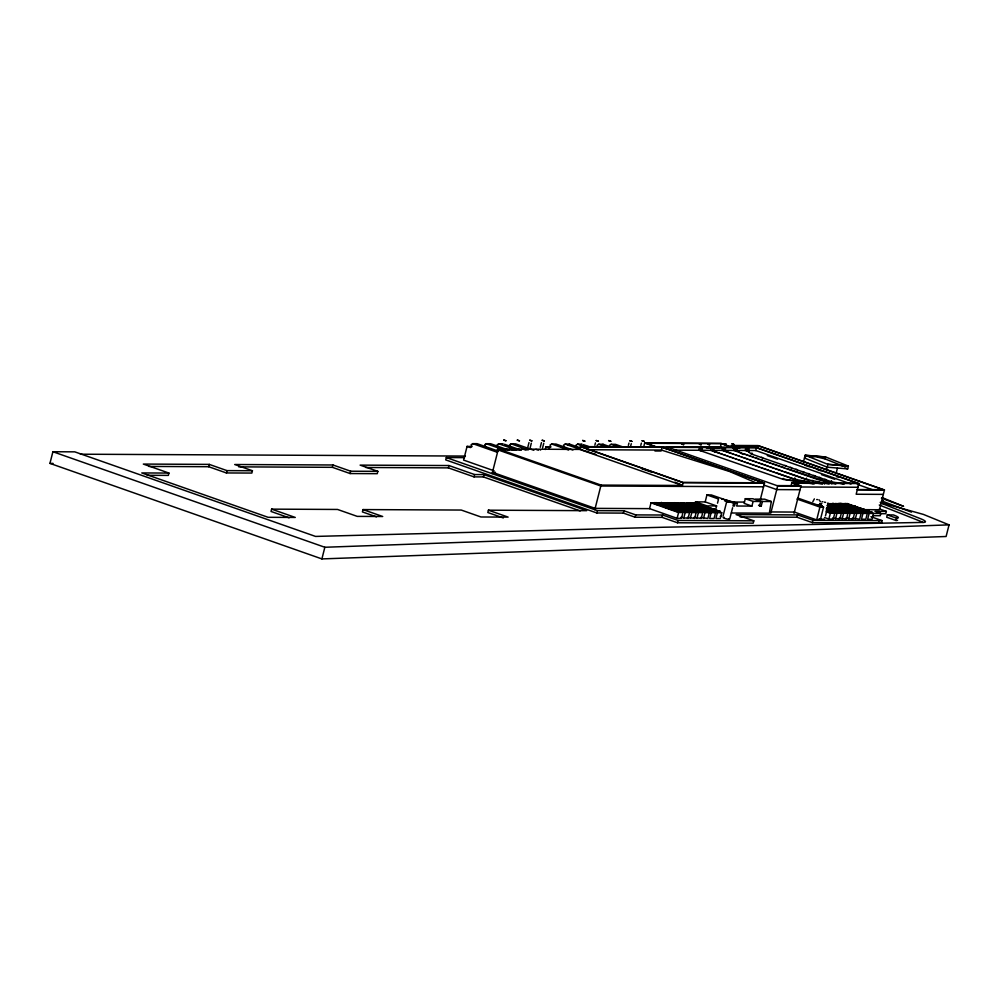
<?xml version="1.0" encoding="UTF-8"?>
<svg xmlns="http://www.w3.org/2000/svg" width="999" height="999" viewBox="0 0 999 999"><rect width="100%" height="100%" fill="white"/><g stroke="black" fill="none" stroke-linecap="round" stroke-linejoin="round"><path stroke-width="1.5" d="M751.26 453.846L751.448 453.159M820.366 501.598L819.018 499.8M724.213 517.27C719.467 517.145 730.956 520.679 729.12 518.631M831.98 483.441L831.855 484.016M701.785 450.412L701.398 449.787L700.986 450.886L782.966 479.295L806.605 482.867M806.418 478.334L806.205 479.17L808.528 479.707M829.108 483.991L806.031 479.383L806.268 478.421M837.412 482.917L831.268 481.693L831.518 480.719M824.737 483.266L824.512 483.978M794.605 479.008L794.829 478.146M784.115 479.27C782.08 480.132 783.753 476.898 782.991 479.195M822.514 484.078L794.505 479.333L794.767 478.309M880.181 502.372L923.438 514.423L949.05 524.862L946.103 536.5L321.903 558.916L49.95 463.386L52.897 451.735L74.763 451.848L315.547 536.426L664.123 527.222L923.625 522.402A15.609 2.335 14.2 0 0 920.903 518.856L881.268 503.234M148.863 466.421L208.666 466.72L226.398 472.952L251.848 473.064L252.435 470.741L226.985 470.616L209.253 464.385L143.319 464.073L168.931 473.064L168.344 475.399L147.228 475.287M208.666 466.72L209.253 464.385M226.398 472.952L226.985 470.616M376.486 516.845L362.412 511.913L362.999 509.577L382.704 516.495L357.267 516.383L337.55 509.453L271.616 509.14L271.029 511.463L289.111 517.819M332.367 467.32L332.954 464.985L350.699 471.216L377.847 471.353L377.26 473.676L350.112 473.551L332.367 467.32L238.786 466.858M321.903 558.916L324.85 547.265L949.05 524.862M350.112 473.551L350.699 471.216M464.585 457.642L446.303 457.554L445.716 459.89L596.853 512.974L623.401 513.111L635.127 517.22L662.075 517.357L677.522 522.777L753.221 523.151L753.82 520.816L736.088 514.597L797.614 514.897L812.961 520.279L882.055 520.616L881.468 522.952L812.374 522.614L797.027 517.22L740.122 516.945M365.759 467.482L448.389 467.882L448.976 465.546L474.6 474.55L483.991 474.6L586.663 510.664L488.411 510.189L487.824 512.512L503.309 517.957M471.441 446.428L467.07 446.403L463.598 460.089L494.105 470.804M448.389 467.882L474.013 476.873L474.6 474.55M474.013 476.873L483.391 476.923L483.991 474.6M497.465 449.163L496.728 452.072L472.752 443.643L471.153 444.667L472.015 446.553L470.417 447.577L467.07 446.403M492.132 473.613L498.351 449.013L579.745 449.413L682.429 485.477L683.129 482.679L764.51 483.079L760.202 500.124M527.822 447.227L528.995 442.569M530.132 447.864L531.306 443.206M540.259 447.29L541.446 442.632M542.582 447.927L543.756 443.269M545.267 449.525L545.953 446.79L550.324 446.803M579.745 449.413L580.444 446.615L661.837 447.015L764.51 483.079M594.855 445.217L595.441 442.894M594.817 509.69L601.036 485.089L682.429 485.477M596.853 512.974L597.439 510.651L623.988 510.776L635.714 514.897L662.662 515.022L678.121 520.454L753.82 520.816M628.371 445.379L628.97 443.057M630.694 446.029L631.281 443.693M623.401 513.111L623.988 510.776M640.784 445.442L641.383 443.119M643.581 447.402L644.705 442.982L720.978 443.356L735.064 448.301M635.127 517.22L635.714 514.897M587.225 449.725L661.4 450.074L662.1 447.29L763.211 482.804L682.854 482.405L581.755 446.89L662.1 447.29M495.467 472.315L492.457 472.302L595.142 508.366L649.55 508.641L651.023 502.809L655.381 502.834M666.508 449.525L667.132 447.04L756.218 447.465L858.89 483.541L856.18 494.243L883.328 494.38M656.755 502.672L654.42 502.759L656.093 503.409L654.258 502.647L658.403 503.171L656.967 502.709C659.265 504.657 655.706 501.698 657.042 503.109M655.294 502.872L654.72 503.084M657.23 503.184L658.179 503.146M658.004 503.996L657.055 503.558L658.016 504.045C660.851 504.095 654.77 503.184 657.854 503.771M657.504 503.558L658.853 504.295L657.28 503.983M657.692 503.908L660.963 504.07L657.817 503.583M659.602 504.008L659.315 503.571M660.064 504.458L661.413 505.194L658.403 504.483M660.714 504.07L659.09 503.996M663.636 503.146L660.888 502.609L664.997 503.209L662.824 502.797M661.538 502.684L664.772 503.171L661.076 502.597L662.961 503.171M662.037 504.732L663.249 505.182L659.39 504.445L662.387 504.945C660.214 504.083 663.186 504.907 663.224 505.207M662.412 505.794L665.871 505.844L662.225 505.444M663.348 502.697L664.697 503.446L663.373 502.959M665.521 504.07L663.648 503.596L667.332 504.07L663.885 503.821M664.447 503.796L663.885 504.02M664.735 505.806L664.435 505.369C665.883 506.118 666.695 505.956 664.435 505.369M662.075 517.357L662.662 515.022M664.972 506.693L666.533 507.005L664.51 506.243L666.845 506.768L664.797 506.343M665.684 504.033L667.332 504.07M665.546 506.468L664.685 506.493M666.395 504.108C662.287 502.035 671.403 505.581 665.908 503.596M667.295 505.107L666.258 504.57L666.957 504.932M666.658 504.495C667.432 504.907 672.165 505.319 668.818 504.707M666.87 504.532L666.146 504.72L668.306 504.994M666.97 506.768L668.406 506.78L666.321 506.256L668.319 506.655M667.906 503.146L668.643 503.209M667.295 506.705L666.995 506.268M669.78 502.934L667.444 502.709L671.59 503.234L669.43 502.959M667.482 506.78L666.783 506.693M670.991 507.642L667.095 507.08L668.044 507.604M667.594 507.355C669.342 507.554 667.707 508.029 669.567 507.167L670.928 507.879M668.955 505.007L669.904 504.982M671.241 505.432L672.377 506.143L668.543 505.382L672.689 505.906L670.354 505.382L672.464 505.993L671.191 505.669M669.218 505.394L670.566 506.131L669.38 505.656M669.942 502.734L671.291 503.471L670.092 502.997M670.179 503.858L672.339 504.133L669.03 503.646M669.63 508.041L671.74 508.541L668.643 508.079L671.678 508.766L670.604 508.503M672.339 503.833L674.15 504.145L670.691 503.621M670.154 508.254L671.965 508.566L670.966 508.528M671.378 505.606L670.816 505.831M674.1 506.78L673.089 506.53L674.999 506.805L672.939 506.218L675.224 506.88L671.103 506.281L673.276 506.693M671.778 506.293L673.126 507.03L670.666 506.268M672.652 503.896C676.273 504.32 670.779 503.996 672.851 503.846M671.902 508.491C674.163 508.366 674.587 508.703 672.09 508.566L673.551 508.541L672.09 508.566M673.051 504.745L676.71 505.044L674.899 504.732M672.414 508.516L672.127 508.066M675.099 504.795L676.435 505.244L672.739 504.757M673.601 504.732L672.889 504.72M673.089 508.991L674.25 509.665L671.678 509.228M673.039 504.957L673.738 505.032L673.251 504.52M672.876 508.953L674.525 509.465L671.203 508.991M673.376 506.73L674.075 506.818M674.725 502.759L675.237 503.234C672.764 502.222 675.911 502.834 678.159 503.334C676.273 502.534 677.609 503.583 676.685 503.034M676.56 503.034L677.934 503.271L674.912 503.109M674.35 507.192L675.686 507.929L673.688 507.105L675.998 507.704L672.839 507.33M674.687 508.966L676.061 509.677L674.899 509.003C677.235 510.014 676.086 509.028 674.662 509.465M674.125 507.617L674.562 507.23M677.622 505.432L679.283 505.944L675.137 505.407L696.141 512.587L694.667 518.406L687.399 517.37M674.974 509.415L674.288 509.053M677.422 505.656L675.299 505.656L679.058 505.906L677.659 505.694M675.174 509.478L674.462 509.39M676.111 505.869C674.475 504.845 678.096 506.58 676.473 505.894M676.735 509.965L674.924 510.089L675.724 510.302M675.411 510.352L676.81 510.564L674.787 509.777L676.872 510.452M675.936 507.629L677.809 507.704L675.499 507.117L677.584 507.679M677.072 504.083L680.744 504.17L676.635 503.571L678.721 504.245L677.26 504.158M676.448 507.642L677.559 507.704M677.572 504.095L676.61 503.708M675.711 508.354L678.284 508.803L676.91 508.091M678.87 508.366L680.369 508.603L677.26 508.304M677.247 509.865L678.895 510.377L677.597 510.077M678.159 506.755L681.618 506.805L676.872 506.456M679.033 503.896L680.519 504.145L679.12 503.933M677.834 510.951L678.296 511.201M678.533 506.593L681.842 506.843L680.219 506.593M677.971 511.251L677.547 510.751L680.157 510.976L677.347 510.676L679.37 511.463L677.996 510.751M678.496 508.528L680.144 508.578L676.248 508.004L678.396 508.491L676.935 508.354M679.657 503.908L680.469 504.37L679.245 503.933M679.819 505.057C684.59 505.344 676.148 504.108 681.281 505.032M680.144 504.994L679.844 504.557M679.62 509.265C682.404 509.777 675.474 508.753 682.704 509.478C679.57 509.765 679.233 508.266 680.531 510.027M678.209 504.507L680.419 504.807L679.632 504.982M677.122 518.319L678.596 512.499L682.954 512.524L681.48 518.344L677.122 518.319L649.55 508.641M679.47 508.991L681.355 509.952M680.032 506.53L680.544 506.543M681.318 502.784L682.667 503.533L680.631 502.772L684.552 503.271M679.782 511.263L681.468 511.276L679.158 510.689L681.243 511.238L679.595 511.201M679.819 507.192L682.342 507.729M683.066 505.069C676.673 503.708 687 505.831 682.005 504.77M682.242 507.467L684.115 507.942L680.906 507.717L684.402 507.742L680.282 507.142L681.443 507.704M681.443 504.994L683.004 505.307L681.655 504.557M681.293 507.43L680.943 507.217M677.522 522.777L678.121 520.454M680.719 507.654L681.156 507.255M681.63 505.057L683.091 505.044M681.056 509.428L681.568 509.44M681.817 504.832L683.029 505.269L681.867 504.595M684.215 505.457L685.876 505.969L680.906 505.594M681.343 503.046L683.129 502.797L711.176 512.662L715.534 512.674L714.06 518.506L709.702 518.481L711.176 512.662M682.404 505.457L685.651 505.944M683.416 503.234L687.961 502.997M681.705 510.402L683.466 510.364L681.38 509.802L683.441 510.402M682.03 509.89C684.652 511.575 680.694 509.428 682.242 509.927M685.364 504.083L682.754 503.658M683.878 503.683C685.739 505.069 685.089 503.546 684.04 503.958M682.517 510.402L683.466 510.364M684.228 503.896L683.666 504.12M682.829 508.179L681.83 508.154L683.791 508.566M683.279 508.553L684.902 508.628L682.841 508.041L686.738 508.603M684.515 505.906L685.539 505.844M684.702 505.981L684.065 505.656M683.628 510.327C687.137 510.014 684.665 511.038 684.003 510.164M684.79 505.706L684.003 505.894M675.524 450.149L698.913 450.262L699.45 448.164L700.611 448.176L702.384 448.788L701.86 450.886M684.939 506.855C687.999 507.242 685.726 506.306 684.939 506.855L688.436 506.868L686.775 506.356M685.976 504.145L685.177 503.933L687.112 504.17L684.19 503.708M684.128 510.339L683.84 509.902M685.264 506.793L684.964 506.356M684.752 511.063L685.963 511.5L683.915 510.776L686.251 511.301L684.59 510.789M686.438 504.582L688.099 505.094L685.789 504.507L687.811 505.294L687.025 504.957M684.889 511.238L686.026 511.263M685.077 511.301L684.377 511.213M685.164 511.038L684.527 511.026M686.788 504.795L687.874 505.182L686.475 504.857M685.714 503.958L687.112 504.17L685.664 504.195M687.524 502.809L688.873 503.558L686.875 502.734L689.173 503.321L687.549 503.084M683.716 518.356L685.189 512.537L689.547 512.549L688.074 518.369L680.806 517.332M685.838 509.453L687.712 509.527L685.414 508.941L689.522 509.54L687.712 509.228M686.563 506.793L688.211 506.843L686.812 506.63M698.913 450.262L700.686 450.886L701.223 448.788L702.384 448.788M688.011 503.334L688.948 503.296M686.4 510.801L688.061 511.301L685.751 510.714L687.836 511.276L686.375 511.301M687.499 507.754L690.996 507.767L687.025 507.492L689.023 507.654M688.249 504.595L689.622 505.307L687.574 504.582L691.495 505.157L689.647 504.87M688.036 505.019L689.435 504.857M689.11 503.259C693.131 504.045 686.675 502.41 689.834 503.309L690.983 503.334L688.686 502.747L690.771 503.421L689.485 503.096M689.672 506.031C690.321 505.357 689.135 506.206 689.298 505.931M687.899 509.29C691.445 509.94 686.038 509.09 688.224 509.24M688.848 505.681L692.444 506.068L688.323 505.469L690.346 506.231L689.16 505.756M691.433 504.033L693.543 504.233L688.96 503.696M688.411 510.352L692.082 510.439L690.272 510.127M689.123 507.692L690.771 507.742L689.372 507.529M690.084 503.721L691.508 504.195L690.109 503.983M688.885 507.267L690.684 508.004L689.497 507.529M690.247 503.983C696.528 504.87 689.16 502.809 692.182 504.17M688.973 510.127L688.623 509.915M690.646 503.971L689.872 504.145M692.195 508.603L693.331 508.641L691.458 508.166L693.556 508.666L689.585 508.391L690.759 508.703M690.184 505.756L691.108 505.944M691.533 508.741C687.1 507.155 691.558 509.453 691.907 508.166M691.345 506.818L692.232 506.93L689.947 506.68M691.408 506.58L693.918 506.68C696.803 506.481 690.321 507.13 694.842 506.381M692.045 503.996L693.269 504.433L692.107 503.758M691.296 506.006L692.22 506.006L690.846 505.756M695.779 505.007L691.97 504.607L695.828 505.332L695.928 504.607M689.735 510.764C692.657 511.625 696.528 511.126 691.483 511.263M692.057 508.429L693.269 508.878L691.932 508.429M692.644 504.62L693.793 505.369L694.455 504.62M692.994 504.832L692.432 505.044M721.74 512.712L717.382 512.687L715.908 518.506L720.267 518.531L721.74 512.712L693.081 502.759L695.379 503.359L693.256 502.747L694.23 503.334M695.691 503.121L697.19 503.359L693.731 502.847M690.309 518.381L691.783 512.562L696.141 512.587M692.145 509.29L695.891 509.54L691.982 509.04L694.08 509.527M691.745 506.743L693.943 506.643L693.343 506.893M693.668 506.843L692.981 506.481M690.971 511.251L696.64 511.388L694.467 510.988M694.767 507.904L693.793 507.804L694.417 507.729M697.364 507.767L693.443 507.267L697.115 507.567M714.26 510.314L715.646 510.526L713.548 510.027L717.657 510.626L715.521 510.152L716.608 505.931L705.182 501.91L695.504 501.86L694.755 505.069L693.943 504.857M692.931 511.063L693.343 511.038M695.316 503.284L696.103 503.109L693.568 503.046M700.611 505.944L694.53 505.506L696.553 506.256L695.204 505.519M694.243 509.49L693.818 508.978L695.953 509.465M695.903 509.652C690.958 507.904 697.065 510.926 695.804 509.04M695.092 504.008L697.664 504.458L695.616 503.733L698.101 503.758C702.247 504.82 696.241 504.245 696.291 503.746M696.44 504.02L697.714 504.22L696.315 504.008M695.217 509.952L698.676 510.477L694.705 510.052M701.573 450.274L710.489 450.312L711.013 448.226L713.948 448.851L711.013 448.226M695.566 510.164L695.853 510.576M696.803 505.956L697.527 506.006M699.887 508.479L701.748 508.753L695.017 508.216L698.338 508.691L696.003 508.166M698.201 505.794L697.015 505.519M696.528 508.379L699.537 508.454M697.364 505.731L695.391 505.869M698.438 506.968C695.129 505.806 702.097 507.33 700.761 506.693M696.815 510.389L697.24 510.002M699.737 506.693L700.948 507.13L697.302 506.318L699.113 507.155L697.926 506.68M698.451 503.971L697.876 504.183M697.027 509.965L698.438 510.477M698.888 504.907L700.262 505.157L698.176 504.707L700.287 505.119L697.739 504.62M710.489 450.312L712.262 450.936L712.786 448.838M698.825 505.144L700.224 505.357L698.85 504.645M697.777 510.851L699.437 511.363L696.116 510.876L699.213 511.326L697.265 511.088M697.564 511.288L697.989 510.889M699.188 509.315L698.601 509.003L700.898 509.59L697.801 509.028M701.011 506.905C698.276 505.944 701.473 508.104 700.711 506.381M696.902 518.419L698.376 512.599L702.734 512.612L701.261 518.444L693.993 517.395M699.225 509.59L700.674 509.565L699.25 509.09M700.449 505.082L702.035 505.369L699.013 504.92L702.309 505.169L700.012 504.57L702.147 505.057L700.699 504.92M698.526 508.466L699.899 508.703L698.476 508.691M702.297 507.592L703.508 508.029L701.46 507.317L703.796 507.829L698.825 507.455M699.375 511.288L698.938 510.776L701.248 511.376L699.587 510.864M700.336 507.317C703.458 509.353 697.152 505.906 701.985 507.829M699.887 511.301L701.023 511.338L699.625 511.126M700.686 507.529L700.112 507.742M701.623 505.581L702.784 506.256L701.41 505.544M702.235 509.365L700.549 509.328L702.971 509.165M701.76 505.756L701.198 505.981M701.548 509.602C698.026 508.154 705.132 510.077 701.036 509.59M701.61 510.214L703.458 510.489L701.298 510.214L702.11 510.427M701.785 510.489C700.199 509.215 705.581 511.875 701.81 509.989M702.434 507.767L702.147 507.317M702.709 507.579L702.085 507.554L703.571 507.804M701.598 505.906L704.882 506.068L700.761 505.469L701.922 505.981M702.672 508.641C706.343 508.466 701.71 508.503 705.881 508.491M701.61 510.164C697.514 509.54 704.545 511.063 701.598 510.414M702.896 508.216L704.045 508.966L704.919 508.266M703.046 508.491L701.773 508.191M703.758 506.88L703.321 506.368L707.217 506.93L703.97 506.443M705.182 501.91L706.942 494.93L711.338 494.942L735.214 503.221L737.399 503.234L736.688 506.018L751.922 506.093L753.109 501.436L760.689 501.473L759.515 506.131L761.226 506.143L762.399 501.486L771.315 501.523L769.355 513.174L731.393 512.999M703.97 510.202L703.621 509.989C702.097 510.064 707.879 510.764 703.596 510.489M704.108 510.514L703.621 509.989M702.871 511.026L704.67 511.326M654.333 446.803L720.366 447.115L721.253 443.631L733.84 448.052M704.17 511.113L706.53 511.101L703.696 510.876M705.943 506.73L707.055 507.067L705.469 506.843L706.006 506.493M706.892 509.702L704.782 509.103L706.942 509.515M705.456 509.115L707.554 509.565M706.131 506.668C702.472 505.519 710.951 507.992 705.781 506.456M703.496 518.444L704.969 512.624L709.327 512.649L707.854 518.469L700.586 517.432M705.806 509.328L703.945 509.253M707.966 507.829L705.881 507.267L708.191 507.854L706.543 507.342M706.156 511.388L707.617 511.376L705.531 510.814L707.367 511.163M705.032 507.48L706.992 507.979L706.38 507.542M708.441 509.39L706.58 509.115L708.915 509.627L706.755 509.353L707.617 509.34M713.136 450.324L722.052 450.374L722.577 448.276L723.738 448.289L725.511 448.901L724.687 450.999L731.056 453.209M707.417 509.39L708.616 509.865L708.728 509.115M709.789 507.942L707.667 507.342L710.002 507.867L707.841 507.592L708.641 507.804M708.016 510.014L709.39 510.726L707.342 510.002L709.427 510.526M708.566 507.392L709.69 508.091L708.129 507.779M708.366 510.227L707.804 510.439M709.765 508.791L708.653 508.241L712.562 508.766L708.441 508.166L710.464 508.953L709.128 508.516M706.817 510.289L708.466 510.651L708.229 510.052M709.103 508.241L710.439 508.991M722.052 450.374L723.825 450.999L724.35 448.901L725.511 448.901M709.452 508.454C706.867 508.541 712.861 509.028 708.94 508.441M710.963 509.977C711.75 511.426 707.429 509.552 711.013 510.289M710.114 510.464C706.206 508.553 715.072 512.075 709.827 510.027M710.364 511.351L711.987 511.426L709.927 510.839L714.048 511.438L711.738 510.839L713.823 511.401L712.424 511.188M710.576 510.914L712.362 511.426M710.913 508.254L712.337 508.728M711.438 509.577L713.036 509.852L711.013 509.065L715.122 509.665L712.786 509.14L714.909 509.752L713.623 509.428M711.063 511.426L710.414 511.113M711.663 509.14L714.897 509.627L713.498 509.415M712.162 509.577L713.011 509.89M713.249 509.59L713.686 509.19M713.823 509.365L713.473 509.153M717.507 503.171L718.468 499.388M715.484 510.664L714.435 510.077L716.32 510.501M718.194 511.451L716.108 510.926L720.029 511.426L715.122 510.976L716.108 511.001M716.783 510.939L718.131 511.688L716.945 511.213M717.132 511.151L716.57 511.376M724.7 450.387L733.616 450.424L734.14 448.339L735.301 448.339L737.075 448.963L736.55 451.061M718.756 511.226L719.967 511.663L718.593 510.951C722.939 512.562 714.735 509.952 720.079 511.351M719.08 511.463L718.281 511.338M733.616 450.424L735.389 451.048L735.913 448.951L737.075 448.963M723.114 515.821L726.648 501.848L731.043 501.873M736.263 450.437L745.179 450.487L745.704 448.389L748.651 449.013C750.162 453.221 740.821 446.066 751.31 453.983L831.268 481.693M732.617 507.754L729.657 519.193M745.179 450.487L746.952 451.111L747.477 449.013L748.651 449.013M735.214 503.221L734.515 506.018L732.979 506.006L733.691 503.209L725.174 500.224M747.689 450.499L755.781 450.537L756.48 447.739L857.592 483.254L791.782 482.942L791.071 485.726M757.804 448.189L758.391 445.854L883.153 489.672L857.03 489.547M760.689 501.473L752.884 498.738L745.304 498.701L744.118 503.359L751.922 506.093M770.766 513.274L777.697 485.876L800.973 485.989L794.043 513.386M803.408 462.225L805.169 455.232L825.611 456.955L848.376 466.108L847.676 468.906L827.234 467.182L804.457 458.029M805.369 457.255L805.831 455.394L825.611 457.055L825.149 458.928L843.094 466.146M797.027 517.22L797.614 514.897M812.811 501.748L814.372 498.876M812.374 522.614L812.961 520.279M826.523 469.98L827.946 464.385L848.376 466.108M821.727 505.631L819.58 505.157L821.64 505.744L819.767 505.969C822.102 504.845 821.74 506.918 820.441 505.269M819.679 503.683L821.24 504.195M820.379 503.971L819.729 503.658L820.878 503.958M816.683 519.905L819.917 507.092L823.576 507.117L820.329 519.917L816.683 519.905L794.367 512.062L771.103 511.95M821.565 503.396L821.802 503.671M827.634 504.245L827.846 503.496L828.808 503.983M826.797 509.915L836.95 513.261L841.308 513.286L839.847 519.105L832.579 518.069M827.622 503.484L829.919 504.07L827.647 503.421M836.038 473.626L837.449 468.044M826.423 510.202L827.871 510.177L826.835 510.327M827.871 506.605L829.232 506.668L827.896 506.181M828.608 511.101L826.747 510.589L830.669 511.113L829.195 510.951M826.498 508.541L829.57 508.441L827.759 508.129M827.522 506.393L838.723 509.378L833.753 508.991M826.735 510.489L828.546 511.338L827.359 510.864M829.707 504.945L829.257 504.433L830.394 505.132L828.396 504.308L832.292 504.882M826.585 508.441L829.32 508.441L826.76 508.404M831.018 504.67L832.229 505.107L828.583 504.295L830.419 505.094M828.92 506.905L828.059 506.668M829.395 504.607L828.833 504.82M828.858 509.178L826.997 508.853L832.13 509.34L830.082 508.916L830.968 509.353M829.682 506.605C826.485 505.681 834.277 507.255 829.182 506.393M829.607 506.206L830.731 506.905L829.382 506.168M829.357 506.668L830.818 506.643M828.795 511.026L829.582 510.851L826.523 510.651M832.105 507.342L833.316 507.779L831.268 507.055L833.603 507.579L829.457 507.042L830.806 507.604M830.644 504.832L831.343 504.907M831.98 507.33L833.353 507.579L830.144 507.055M831.355 511.938L829.257 511.725L832.142 511.75L829.557 511.725M829.158 509.34L831.83 509.577L830.481 508.828M829.47 507.117C826.623 506.568 831.73 508.566 830.356 507.092M829.757 511.488L830.918 512.25L831.568 511.5M833.578 505.569L835.077 505.806L829.944 505.319L831.405 505.519M831.605 505.294L832.954 506.031M829.794 511.763L831.168 512L829.982 511.525M831.955 505.506L833.016 505.794L831.455 505.482M828.883 519.055L830.356 513.236L834.714 513.261L833.241 519.08L828.883 519.055L824.525 517.532M832.979 509.965L830.556 509.715L834.689 510.239L832.367 509.715L834.477 510.327L832.592 509.74L833.391 509.94M834.914 503.796L836.313 504.008L832.404 503.508L836.538 504.033L835.077 503.883M828.958 509.265L828.021 508.741L832.604 510.227L831.205 510.227L834.465 510.214L833.079 510.002M832.854 508.229C836.175 508.766 828.046 507.817 832.704 507.954L836.163 508.479L832.055 507.879L834.19 508.354L832.729 508.229M833.203 505.731L834.852 505.781L831.792 505.644M834.427 504.258L833.291 503.558M832.991 508.404L832.704 507.954M832.679 508.454L833.366 508.503L832.367 508.479M833.953 506.618L835.539 506.905L832.504 506.218L837.412 506.68L833.491 506.181M834.677 503.958L862.936 513.399L867.294 513.411L865.833 519.23L861.463 519.218L862.936 513.399M831.056 511.6L833.228 512.012L831.792 511.538C835.239 512.924 828.134 510.714 832.979 512.012M835.439 510.826L837.262 511.138L833.591 510.851M835.426 504.857L837.075 504.895L834.989 504.345L837.299 504.932L835.189 504.42M833.828 510.889L835.201 511.138L834.14 510.839M833.578 511.051L834.365 510.876M837.224 509.14L838.448 509.577L834.59 508.916L836.3 509.115M835.976 506.193L837.349 506.905L835.301 506.181L837.637 506.705L836.163 506.555M836.987 505.157L835.639 504.42M835.551 509.303C833.203 508.379 838.461 510.164 835.414 509.128M835.289 509.128L836.663 509.365L835.239 509.353M838.161 507.567L836.051 507.08L838.136 507.592M836.925 511.013L835.152 510.951L836.975 511.338M836.737 507.092L838.074 507.829M837.449 504.433L838.885 504.907L836.775 504.42L839.098 504.945L836.937 504.657L838.823 505.144L837.612 504.695M835.539 507.355L837.087 507.305M835.676 511.513C840.459 512.674 833.978 511.251 836.862 512.012L839.822 512.037L835.701 511.438L838.011 511.725M836.85 509.29L838.498 509.34L837.1 509.128M836.575 511.563L837.699 512.262L836.35 511.525M836.7 505.457L839.859 505.831L837.686 505.419M837.986 505.756L839.547 506.068M836.138 511.95L836.925 511.775M837.637 509.115L838.448 509.577M838.548 505.531L837.699 505.556M839.285 503.546L840.434 504.308L838.636 503.471L845.928 503.758M835.476 519.093L836.95 513.261M839.797 510.039L841.283 510.277L836.712 509.727M838.323 507.529C841.433 507.08 839.647 508.216 838.486 507.33L839.947 507.604M837.612 510.189L841.071 510.364L839.422 510.202M839.447 503.821L840.908 504.133L839.31 503.821M838.835 507.542L838.548 507.092M839.073 508.416L838.648 507.904L840.946 508.503L839.297 507.992M841.483 505.319C841.882 506.418 837.786 505.094 841.195 505.594M839.535 512.25L837.661 511.763L839.51 512.275L838.511 511.75M840.196 505.681C844.205 506.431 837.187 504.77 840.359 505.544M838.498 508.379L839.747 508.628L839.51 508.029M839.797 505.756L840.496 505.844L840.009 505.332M840.871 503.996L842.744 504.07L840.446 503.484L842.519 504.033L841.071 504.058M840.559 506.443C841.47 505.881 841.558 506.805 841.058 506.668M840.758 506.218L842.107 506.968L840.546 506.655M839.672 510.027L841.033 510.277L839.61 510.264M842.756 506.58L844.23 506.743L840.921 506.493L843.918 506.968L843.705 506.181M841.583 504.07L842.519 504.033M841.633 504.882L843.506 504.957L841.682 504.645M840.683 511.101L839.872 510.889L842.132 510.901M840.883 508.429L842.756 508.503L840.446 507.917L842.532 508.479M840.171 511.088L841.82 511.138L839.709 510.639L843.855 511.176L842.494 511.113M841.395 508.441L841.108 507.992M841.533 509.403L842.494 509.502L841.645 509.115M841.857 508.891L843.206 509.627L841.633 509.315M842.357 506.655L842.607 506.493M841.982 511.101L843.631 511.138M842.394 509.165L841.695 509.09L843.281 509.365M843.443 504.895L845.092 504.932L843.693 504.732M839.172 518.106L846.44 519.143L847.901 513.324L842.194 510.664M846.315 507.392C842.07 506.293 847.701 508.229 845.641 507.617L843.331 507.117M843.606 511.176L842.032 510.864M843.518 507.48L841.658 507.142L846.478 507.867M844.255 505.544L846.066 505.856L842.906 505.494M843.243 512L842.269 511.538L844.605 512.062L842.744 511.738M843.443 509.328C847.577 509.065 840.034 509.765 843.668 508.891L844.18 509.378C845.778 508.928 841.707 509.053 843.668 508.891M843.893 507.367L843.106 507.554M844.567 505.619L845.778 506.056L844.405 505.357M845.017 509.64L843.693 509.165M845.641 503.846L846.865 504.295L844.842 503.496L847.14 504.095L845.491 503.583M841.757 511.825L844.38 512.037M844.53 510.389C843.131 508.703 847.289 511.825 844.417 509.79M845.778 504.02L846.915 504.058L845.516 503.846M842.07 519.118L843.543 513.299L847.901 513.324M845.329 503.783L846.84 504.32M846.053 503.833L845.266 504.008M845.491 507.342L843.356 507.392M846.103 512.312L844.08 511.55L845.741 512.062M844.355 510.027L845.791 510.501L842.756 509.815L845.853 510.264L844.205 510.214M846.215 505.357C848.188 506.206 845.042 505.307 846.727 505.844C844.592 504.932 847.527 505.844 847.564 506.106M845.666 508.454L847.289 508.528L845.241 507.942L847.539 508.528L844.217 508.054L847.264 508.728L846.041 508.291M845.054 512.012L846.19 512.037L844.542 512M845.891 508.016L846.553 508.566M847.302 503.583L848.651 504.333L846.653 503.508L848.95 504.095L847.077 504.02M848.376 506.755L846.29 506.243L850.211 506.743L846.965 506.256M844.455 510.052L847.602 510.514L845.554 509.79L847.602 510.514L846.228 509.802M846.203 510.302L847.714 510.189M846.752 506.68L848.288 506.643M846.515 510.239L844.217 509.965M845.778 506.518L847.427 506.88L846.815 506.443M847.839 504.907L851.51 504.994L847.402 504.395L849.487 504.957L848.089 504.745M846.715 510.314L845.903 510.189M847.539 506.505L848.338 506.968L846.94 506.755M848.051 504.483L850.149 504.932M845.529 510.626L848.351 511.401L847.14 510.964M847.477 508.466L849.35 508.541L847.04 507.954L849.138 508.628L847.726 508.291M847.327 510.901L846.765 511.113M848.938 506.53L850.149 506.968L848.775 506.256C853.121 507.867 844.917 505.257 850.274 506.655M848.451 508.916C848.501 509.89 851.136 509.478 849.038 509.29M850.186 506.768L849.138 506.468M849.262 506.78L848.463 506.643M848.8 509.128L848.226 509.353M848.026 507.292L852.522 507.43M846.777 510.914L850.224 511.176L848.763 511.201M850.936 507.654L848.875 507.067L850.961 507.629L849.312 507.579M849.088 511.138L846.303 510.676M852.721 505.831L850.399 505.806L852.11 505.781M850.037 507.629L850.961 507.629M850.461 505.581L852.06 505.969L850.911 505.831M848.875 511.65L851.198 512.1L848.888 511.513L849.724 511.938M851.697 509.527L849.587 508.916L851.585 509.315M848.825 510.964L850.224 511.176L848.788 510.701M850.037 509.365L850.748 509.44L850.261 508.928M851.123 507.592L852.771 507.642L849.724 507.504M854.008 510.102L850.336 509.802L855.206 510.027M848.663 519.155L850.137 513.336L854.507 513.349L853.034 519.168L845.766 518.131M851.011 509.815L852.359 510.564L850.798 510.252M852.397 505.894C853.683 504.982 855.082 506.83 851.91 505.619M849.562 509.765L852.447 510.302L851.36 510.027M855.818 508.129L851.41 508.041L855.082 508.329M851.136 512.025L852.759 512.1L850.673 511.588L853.009 512.1L850.848 511.825L852.721 512.312L851.573 511.638M852.072 508.553L851.648 508.054L853.521 508.528L852.097 508.054M852.572 508.566L853.521 508.528L852.122 508.316M853.333 506.555L854.545 506.993L853.533 506.493M853.171 506.281L856.643 506.793L852.497 506.268L854.62 506.88L852.721 506.281L854.582 506.793L853.72 506.568M853.471 506.73L856.418 506.768L854.832 506.493M852.821 509.827L854.195 510.539L852.984 510.102M853.171 510.039L852.309 510.064M853.034 509.865L852.609 510.264M853.908 508.054L855.244 508.803L854.12 508.091M853.695 511.326L851.91 510.751L858.166 511.051M853.571 510.714L856.705 511.113M854.257 508.266L853.396 508.291M853.983 509.015L852.984 508.978L856.305 509.465L854.657 508.953M856.393 506.793L855.019 506.555L856.418 506.768M854.632 509.453L854.495 509.153M857.841 507.629L856.093 507.392M855.219 509.203L856.031 509.665L855.144 509.465M854.545 507.455L857.392 507.692L855.531 507.405M855.956 510.976L856.817 511.213L855.419 511.001M856.468 508.953C856.355 509.94 860.289 509.752 855.943 509.053M856.355 511.663L860.726 511.95M856.131 511.625L859.377 512.112M857.517 507.692L856.892 507.105L858.89 507.929M857.517 510.302C855.893 509.265 861.363 511.238 857.567 510.064M857.217 509.852L858.566 510.589L857.379 510.127M855.256 519.18L856.73 513.361L861.101 513.386L859.627 519.205L852.359 518.169M860.464 508.304L857.966 508.591L858.653 508.291M858.653 510.327L857.005 510.277M858.241 508.316L857.641 508.004L861.762 508.603L859.902 508.316M860.451 510.339L858.378 509.777L860.426 510.364M859.777 510.751L861.213 511.226L860.077 511.201M859.714 510.988L861.213 511.226L859.565 511.176M861.15 509.428C864.098 509.153 858.94 509.502 861.213 509.19M860.289 511.238L858.665 510.726M862.961 509.44L860.176 508.966L863.024 509.203M862.774 511.026C860.601 510.302 859.827 511.451 863.973 510.951M861.625 511.026L862.961 511.476L859.128 510.664L861.937 510.976M862.612 509.228L864.098 509.465L860.838 509.478M862.125 512.075L863.71 512.362L861.687 511.563L867.407 512.225L863.835 512.05M862.699 509.253L864.322 509.502L862.025 508.903L864.048 509.702L862.649 509.49M862.337 511.65L863.773 512.125L862.636 512.1M862.824 512.162L863.773 512.125L862.524 512M865.584 510.102L862.749 509.865L865.072 510.389L862.911 510.114L863.773 510.089M865.072 510.089L866.882 510.402L863.261 510.077M865.771 511.213C867.781 510.526 868.056 512.325 866.333 510.988M867.631 510.988L869.417 511.363L865.821 510.976M867.769 511.288L869.23 511.263M868.143 511.001L867.282 511.026M870.154 511.913L872.015 512.2L868.044 511.913L868.893 511.888M868.705 511.95C871.777 513.274 865.434 510.664 869.917 512.387L871.79 512.162L870.204 511.888M868.843 512.125L867.432 511.663M872.689 515.684L880.231 515.721L880.831 513.386L869.142 513.424L867.669 519.243L872.027 519.268L873.501 513.449L870.604 512.425M870.391 511.95L871.727 512.4L868.993 512.062M738.323 448.027L730.968 445.454L758.129 445.579L884.452 489.96L879.445 509.752L862.711 509.665M882.666 503.571L883.378 500.774M879.37 508.928L886.35 511.376L885.751 513.711L880.057 513.686M895.991 520.491L896.578 518.169A11.426 1.711 14.2 0 0 893.381 514.935L887.299 514.91L886.712 517.245L895.991 520.491A11.426 1.711 14.2 0 0 897.601 520.267M825.461 515.871L826.485 511.988M724.824 450.774L724.687 449.837L724.113 450.999L806.031 479.383M661.688 505.032L660.002 504.695M664.997 504.52L666.333 505.007M665.834 506.88L663.686 506.393M674.263 510.464L671.965 509.877L673.426 510.027M675.761 508.628L673.975 508.054M676.822 511.363L674.525 510.776L675.986 510.926M678.895 511.688L681.206 512.275L679.894 511.713M680.856 510.501L678.558 509.902L679.545 509.94M687.562 507.517C690.222 508.603 682.742 506.406 689.135 507.492M685.489 511.713L687.824 512.237M686.7 509.64L684.939 509.003M686.962 509.952L691.857 510.402L690.471 510.202M687.949 509.902L690.946 510.414L690.434 509.927M693.556 509.977L694.542 510.014M697.215 504.607L699.487 505.269M703.034 506.118L704.632 506.068L703.221 505.556M703.234 511.426L700.898 510.901L701.897 510.939M705.794 512.325L703.458 511.8L704.919 511.963M708.915 510.939L709.902 510.976M711.475 511.838L713.81 512.362M714.884 510.589L713.898 510.564M821.303 504.895L819.842 504.745M830.681 512.35L832.517 512.699M832.617 511.238L830.319 510.639L832.179 510.926M834.115 509.403L831.792 508.878L833.253 509.028M835.589 507.629L833.803 507.055M836.675 510.302L834.352 509.777L835.813 509.927M838.748 510.614L839.585 511.051M840.683 509.502L838.386 508.903L839.372 508.941M842.644 507.105L844.979 507.629M843.843 512.487L845.703 512.762M845.341 510.651L847.102 511.288M846.777 508.953L847.776 508.978M848.638 508.004L850.923 508.666M847.901 511.55L849.662 512.187M854.57 507.792L852.734 507.442M855.456 511.613L857.791 512.125L855.931 511.8M856.043 510.464L854.207 510.114M857.055 512.475L859.34 513.136L858.503 512.699M858.603 511.363L856.88 511.126M860.676 511.675L861.538 512.05M861.013 509.253L862.237 509.69L860.526 509.502M864.847 511.326L862.986 511.038M866.882 511.713L868.668 512.275M715.671 451.823C713.186 453.071 713.361 447.902 712.549 450.936L794.505 479.333M752.21 454.058L752.459 453.309M508.991 450.174L490.646 443.731L486.288 443.718L484.69 444.73L485.551 446.628M503.096 443.793L498.738 443.768L497.127 444.792L498.002 446.678M533.878 450.299L515.546 443.856L511.176 443.831L509.577 444.855L510.439 446.74M572.939 450L556.006 444.056L551.648 444.031L550.049 445.054L550.911 446.94L549.313 447.964L545.953 446.79M580.831 448.076L569.542 444.118L565.184 444.093L563.586 445.117L564.447 447.003M567.944 445.142L569.542 444.118M580.394 445.204L581.992 444.18L577.622 444.155L576.023 445.179L576.885 447.065M611.525 447.252L603.071 444.28L598.701 444.255L597.102 445.279L597.964 447.165M601.473 445.304L603.071 444.28M622.527 446.815L615.484 444.343L611.113 444.318L609.515 445.342L610.377 447.227M821.952 501.848L822.789 501.648M729.557 501.71L731.106 502.147L730.169 501.76M824.387 502.172L825.586 502.385M662.112 505.594L664.035 505.869L662.474 505.556M687.737 504.832L689.66 505.107M691.383 503.958L692.407 504.208M674.175 509.203L675.199 509.453M684.802 508.366L685.814 508.616M827.784 503.733L828.583 503.946M835.127 504.657L836.151 504.907M838.773 503.783L839.572 503.996M829.632 507.292L831.568 507.529M849.35 504.72L851.298 504.97L849.899 504.757M855.956 509.19L857.891 509.44L856.493 509.228M857.442 511.863L858.241 512.075L857.554 511.713M865.334 511.925L863.498 511.575L864.098 511.888M514.96 449.475L516.196 450.062M539.847 449.587L540.609 450.062M660.839 503.521L662.924 504.195L661.613 503.646M656.331 504.17L654.033 503.571L655.019 503.608M667.769 505.332L669.854 506.006L669.018 505.619M672.077 505.132L669.78 504.545L671.94 504.957M661.925 506.193L663.885 506.693M687.125 504.283L685.876 504.045L688.473 504.02M685.264 505.194L682.966 504.607L685.139 505.019M695.117 504.358L692.819 503.758L694.667 504.045M685.739 505.419L687.836 506.093L686.987 505.656M693.281 505.232L690.983 504.645M694.268 505.194L692.831 504.97M693.756 505.457L694.879 506.031M694.043 506.118L691.733 505.531L693.905 505.944M700.237 506.156L698.413 505.806M692.669 507.23L694.605 507.804L694.13 507.28M686.825 508.091L688.786 508.578M678.296 509.602L675.986 509.003L676.985 509.04M680.107 509.602L678.671 509.39M705.831 508.179L706.33 508.803L704.894 508.578M694.043 510.564L691.745 509.977L692.732 510.002M690.009 511.426L687.712 510.839L689.173 510.988M713.049 510.651L711.213 510.302M818.543 505.831L820.179 505.469M838.586 504.383L840.234 504.745M844.842 504.732C841.208 504.058 845.766 505.444 845.566 504.532M846.877 505.094L845.042 504.745M838.124 508.603L835.813 508.004L836.812 508.041M839.21 511.263L836.912 510.676L838.773 510.951M849.837 510.427L847.701 509.952M859.689 509.59L857.854 509.24M839.684 511.488L841.782 512.162L840.471 511.613M835.189 512.137L832.879 511.538L836.026 512.037M835.651 512.362L837.299 512.724M842.919 512.05L843.144 511.863M844.555 511.788L848.401 512.125L846.228 511.713M854.969 512.225L852.659 511.638L854.832 512.05M861.175 512.262L859.34 511.913M861.638 512.487L863.735 513.161L862.424 512.599M658.116 503.371L657.292 502.947M662.936 503.196L661.313 503.121M669.455 503.109L668.618 503.234M665.496 504.095L664.61 504.07M672.09 504.133L670.716 503.883M663.286 504.97L661.912 504.732M669.879 505.007L668.468 504.495M695.129 503.359L693.756 503.109M673.089 504.72L674.687 504.994L673.289 504.782M687.087 504.208L685.476 504.12M665.846 505.881L664.472 505.631M681.256 505.057L679.645 504.732M693.294 504.233L691.92 503.996M699.5 504.258L698.688 504.133M677.222 505.931L675.848 505.694M694.055 505.119L692.682 504.882M690.409 505.993L688.786 505.919M675.749 507.704L674.787 507.579M692.969 506.893L691.595 506.655L692.994 506.868M693.531 506.668L694.78 506.905M673.526 508.578L672.152 508.329M699.175 506.93L697.552 506.843M676.086 509.478L674.712 509.228L676.061 509.677M686.713 508.641L685.339 508.391M707.941 507.854L706.568 507.617M687.462 509.527L686.088 509.29M694.055 509.565L692.632 509.552M700.649 509.59L699.275 509.353M712.312 508.766L711.35 508.641M690.034 510.427L688.661 510.189M686.001 511.301L684.627 511.051M706.855 509.627L705.481 509.378M687.811 511.301L686.987 511.176M705.032 510.501L703.658 510.264M711.251 510.501L709.615 510.452M705.781 511.388L704.407 511.151M707.592 511.401L706.218 511.163M821.29 503.971L819.929 503.721M720.004 511.463L718.631 511.226M829.694 504.008L828.508 503.533M830.456 504.895L829.083 504.657M842.494 504.07L841.096 503.558M819.829 505.731L818.93 505.669M832.267 504.907L830.893 504.67M839.61 505.831L838.361 505.594M841.42 505.844L840.596 505.706M830.793 506.68L829.869 506.68M831.543 507.567L830.294 507.33M843.918 506.968L842.544 506.73L843.618 506.493M827.509 508.429L826.548 508.316M830.069 509.328L828.695 509.09M831.88 509.34L830.506 509.103M858.953 507.704L857.579 507.455M827.846 510.214L826.473 509.965L827.871 510.177M855.306 508.566L853.933 508.329M845.067 509.403L843.818 509.165M831.73 510.164L832.604 510.439L831.018 510.152M859.702 508.591L858.328 508.354L861.475 508.803L860.052 508.316M837.012 511.138L835.601 510.639M847.639 510.302L846.265 510.064M841.795 511.163L839.709 510.714M852.422 509.915L854.257 510.302L852.859 510.102M843.543 511.413L842.169 511.163M858.628 510.364L857.254 510.114M850.199 511.201C844.979 510.002 852.959 511.588 848.95 510.964M864.834 510.389L863.586 510.152M865.171 510.127L866.657 510.364L863.423 509.877M846.165 512.075L845.204 511.95M867.394 511.288L866.145 511.051M809.752 457.018L815.609 456.693L825.149 458.928M721.253 443.631L646.003 443.256L657.205 447.19M472.752 443.643L477.11 443.668L498.276 451.098M758.391 445.854L732.279 445.729L739.622 448.301M668.443 447.315L756.48 447.739M560.951 446.865L563.861 446.878M706.318 447.989L720.129 448.052M504.32 449.975L519.817 450.049M735.389 451.048L817.507 479.408L835.776 484.04M654.944 450.986L661.163 451.011M80.407 454.208L465.409 456.068M49.95 463.386L53.072 463.399M332.954 464.985L234.703 464.51L252.435 470.741M448.976 465.546L360.115 465.122L377.847 471.353M168.931 473.064L141.783 472.939L268.119 517.307L295.267 517.445L271.616 509.14M836.887 476.91L839.734 476.923M858.89 483.541L793.094 483.216L800.973 485.989M777.434 485.601L799.662 485.701L791.782 482.942M763.573 486.8L600.799 486.014L498.114 449.95M801.323 486.988L857.954 487.262M857.304 489.822L884.452 489.96M800.024 489.71L776.76 489.597L763.661 485.002M817.557 499.562L816.695 499.562M722.289 499.1C724.575 499.762 719.542 498.426 722.727 499.1M726.71 500.237L737.399 503.234M733.865 502.047L744.492 502.097M661.975 502.872L657.617 502.847L685.189 512.537M668.568 502.897L664.21 502.872L691.783 512.562M675.162 502.934L670.804 502.909L698.376 512.599M681.755 502.959L677.397 502.947L704.969 512.624M694.168 503.021L689.809 502.997L717.382 512.687M716.608 505.931L706.93 505.881L695.504 501.86M886.35 511.376L874.949 511.326L880.831 513.386M362.999 509.577L461.263 510.052L480.969 516.982L508.116 517.107L488.411 510.189M832.916 503.721L834.502 503.996L832.866 503.946M839.073 503.983L841.608 504.045M847.889 504.682L849.462 504.994L848.626 504.732M835.476 504.62L837.075 504.895M828.883 504.582L830.481 504.87M837.237 504.857L837.661 504.47M838.049 505.519L839.635 505.794M844.192 505.781L845.841 505.831L844.442 505.619M846.003 505.794L846.428 505.394M834.015 506.381L835.601 506.668L834.202 506.456M827.609 506.418L829.008 506.63L827.696 506.755M829.17 506.593L829.932 506.443M835.763 506.63L836.2 506.231M849.375 507.342L850.074 507.43M856.28 507.467L857.142 507.692L855.519 507.617M843.168 507.317L844.729 507.629M683.478 503.009L683.129 502.797M687.3 503.246L688.061 503.096M836.575 507.292L837.274 507.367M681.156 502.984L681.855 503.071L681.093 503.221M674.5 503.184L676.148 503.234L674.75 503.021M829.919 507.492L831.505 507.767L829.744 507.142M851.935 508.254L852.634 508.329M661.375 502.884L661.688 502.959M696.128 503.946L696.266 504.245M858.079 508.516L858.965 508.628L856.68 508.379M654.782 502.859L656.368 503.134L654.969 502.922M689.922 503.908L691.483 504.22M683.716 503.883L685.302 504.158L683.915 503.958M860.639 509.415L862.287 509.453M848.288 509.115L849.874 509.403M681.493 504.757L682.205 504.845M686.276 504.782L686.987 504.87L686.226 505.019M835.039 509.29L835.801 509.14M857.055 510.052L857.754 510.127M863.211 510.314L863.398 510.377M666.495 504.682L668.094 504.97L666.695 504.757M701.248 505.744L702.846 506.018L701.448 505.806M691.158 505.706L690.809 505.494M695.054 505.719L695.754 505.794L694.992 505.944M839.472 509.965L840.171 510.052M690.596 505.919L692.245 505.969M831.68 510.364L829.57 509.752L831.767 510.002M682.192 505.881L683.84 505.931L682.442 505.719M675.599 505.856L676.036 505.457M853.358 511.151C856.568 511.688 851.86 510.127 853.87 511.163M664.223 505.794L664.41 505.869M697.614 506.618L699.2 506.893M848.576 511.126L850.161 511.413L849.3 511.176M684.752 506.78L685.614 506.968L683.853 506.331M827.035 510.789L828.633 511.076M862.886 511.938L861.675 511.713M868.331 512.112L869.979 512.162M671.565 506.718L673.214 506.768L671.815 506.555M855.918 512.05L857.567 512.1L856.168 511.888M857.979 511.9L859.128 511.9M665.034 506.456L666.62 506.73M700.174 507.517L701.76 507.792L700.361 507.579M842.731 511.988L843.493 511.838M674.188 507.392L675.774 507.667M702.734 508.416L704.32 508.691L702.921 508.479M666.633 507.13L669.118 507.867L667.906 507.43M676.748 508.291L677.06 508.354M690.072 508.653L691.47 508.866L690.247 508.429M711.5 509.34L713.086 509.627L711.688 509.415M705.294 509.315L705.993 509.39L705.232 509.54M694.305 509.265L695.891 509.54M699.025 509.515L700.674 509.565M707.042 509.552L707.479 509.165M679.308 509.19L680.893 509.465L679.245 509.415M707.854 510.214L709.452 510.489M715.808 510.489L717.407 510.764L716.183 510.327M696.865 510.164L698.463 510.439M681.867 510.089L682.567 510.164M716.62 511.138L718.156 511.65M675.224 510.289L676.872 510.339M704.158 511.313L705.806 511.363M686.188 511.226L687.836 511.276M692.782 511.263L693.481 511.338L692.994 510.826M677.784 511.188L679.432 511.238L678.034 511.026M827.934 464.285L847.714 465.946M720.167 516.358L721.628 516.371L721.091 515.809M834.889 503.533L839.722 503.733L851.335 507.804M843.656 504.458L845.004 505.207M830.856 504.395L831.368 504.882M848.775 506.256L849.287 506.743M857.492 507.417L858.978 507.667M842.569 506.231L844.005 506.705L843.019 506.618M851.348 507.155L851.285 507.392M845.142 507.13L846.565 507.604L845.166 507.392M847.701 508.029L849.075 508.741L848.201 508.516M851.348 511.6L851.298 511.825M833.79 510.626L835.164 511.338L834.277 511.138M829.008 510.601L830.444 511.076L829.045 510.864M695.541 502.859L696.965 503.334L695.566 503.121M689.335 502.822L690.759 503.296M698.101 503.758L699.525 504.233M682.754 502.997L683.628 503.284M700.661 504.657L700.823 504.92M668.131 502.722L669.555 503.196M699.575 506.418L700.986 506.93L700.124 506.705M708.341 507.355L709.777 507.829M693.368 506.393L696.603 507.03L695.754 506.593M686.725 506.593L685.002 506.618M697.302 508.004L695.541 507.38L697.851 507.367M661.875 504.47L660.102 504.72M671.028 505.394L672.464 505.881L671.066 505.669M678.371 506.318L679.807 506.805M687.537 507.255L688.898 507.967L687.687 507.529M690.097 508.154L691.52 508.628M701.061 509.09L702.497 509.69M718.593 510.951L719.105 511.438M676.161 507.192L677.522 507.904L676.635 507.717M683.503 508.116L684.927 508.603M692.657 509.053L693.318 509.602L691.146 509.19M669.567 507.167L669.342 507.592M678.721 508.091L678.933 508.141M686.063 509.015L686.213 509.29M706.181 510.889L708.104 510.964M681.281 509.003L682.654 509.715L680.594 508.991L682.929 509.502L681.468 509.353M676.885 510.064L678.671 510.339M679.807 510.764L681.243 511.238M845.092 505.057L843.843 504.82M847.689 505.344L849.437 505.993L848.601 505.556M832.716 504.383L834.465 505.032L833.628 504.595M852.809 507.142L851.523 507.517M839.647 506.193L840.958 506.53M846.603 507.117L845.329 507.48M818.78 504.895L821.777 505.656M821.665 505.831L820.266 505.506M842.956 507.992L844.717 508.628L843.88 508.191M864.535 510.726L865.783 510.964M828.208 508.728L830.269 509.065M855.768 512.487L857.529 513.124L856.692 512.687M703.608 507.317L704.919 507.642M688.636 506.356L690.259 506.818M695.804 507.23L695.779 507.792M672.889 505.394L674.65 506.031L673.801 505.594M699.937 508.791L697.976 508.291L698.713 508.229M659.702 505.319L661.013 505.656M705.094 509.977L706.842 510.626L706.006 510.189M689.722 509.015L691.483 509.665L690.646 509.228M698.888 509.952L700.636 510.589L699.799 510.152M711.688 511.763L712.936 512M683.129 508.991L684.889 509.627L683.578 509.078M673.563 508.653L672.315 508.416M697.939 511.126L699.15 511.563L697.964 511.213M685.701 511.625L686.488 511.75M827.634 505.981L828.258 505.744L827.609 505.407M694.58 506.918L693.406 506.655M784.677 479.358L788.086 479.87M789.222 480.044L793.768 480.731M795.466 480.994L800.586 481.768M807.754 483.041L812.374 483.741M812.949 483.828L814.098 484.003M796.403 479.47L797.327 479.632M802.821 480.556L803.745 480.719M808.328 481.493L809.24 481.643M850.736 505.981L849.812 505.781M850.698 506.331L849.699 506.306L851.56 506.58M862.749 509.94L861.762 509.902L863.536 510.477M835.763 505.019L834.452 504.695M860.938 509.927L859.952 509.902L861.812 510.177M835.726 505.369L834.752 505.269L836.588 505.619M852.172 509.003C849.063 508.616 855.456 510.264 852.646 509.128M829.17 504.994L827.547 504.532M819.767 503.396L821.378 503.858M828.683 505.257L830.469 505.831L828.134 505.307M845.966 508.978L845.004 508.866L847.14 509.353M848.563 509.515L846.827 509.215M827.484 505.744L828.446 505.844L827.871 505.531M841.183 508.953L840.346 509.028M830.219 508.004C827.11 507.629 833.503 509.278 830.693 508.129M849.625 512.537L848.651 512.437L850.798 512.912M826.535 509.328L827.497 509.428L826.66 509.003M832.679 510.601L833.978 510.976M683.99 504.283L682.217 503.708M697.889 507.017L696.578 506.68M714.297 511.001C711.238 510.601 717.582 512.275 714.772 511.113M710.701 511.513L709.078 511.051M675.936 506.018L674.625 505.694M705.818 511.763L707.604 512.337L705.744 512.05M675.898 506.368L674.899 506.343L676.76 506.618M671.865 507.242L670.891 507.142L672.727 507.492M686.138 509.977L685.152 509.94L687.012 510.214M688.736 510.526L687.125 510.064M684.715 511.388L682.929 510.814L684.39 510.976M670.391 509.003C667.282 508.628 673.676 510.277 670.866 509.128M676.885 510.739L677.797 510.939M836.513 482.567L842.681 483.966M843.318 483.916L844.167 484.09M838.286 483.091L839.172 483.266M812.437 480.482L813.211 480.644M817.906 481.58L819.467 481.893M866.021 511.051L867.357 511.488L866.47 511.301M844.105 509.29L845.042 509.602M818.805 505.844L819.767 505.969L818.93 505.706M663.786 503.084L664.785 503.296L662.712 502.959M850.823 505.419L852.222 505.619M855.144 506.555L856.355 507.005L855.469 506.805M846.378 505.631L847.489 505.981M867.956 511.063L869.055 511.413L868.343 511.076M835.801 504.695L836.9 505.044M847.851 508.304L848.963 508.653M850.411 509.203L851.635 509.64L850.199 509.165M838.698 507.367L839.909 507.804M845.004 510.164L846.016 510.227M851.51 511.863L852.721 512.312M834.727 508.004L835.838 508.354L834.664 508.241M843.106 511.825L844.317 512.262L843.431 512.075M828.82 509.09L829.932 509.44M827.035 510.077L827.821 510.414L826.935 510.214M708.503 507.629L709.615 507.967M694.617 504.895L695.828 505.332M683.279 503.059L684.502 503.508M688.411 504.87L689.622 505.307M690.971 505.769L692.182 506.206M709.989 510.289L711.088 510.639M696.091 507.567L697.277 508.041L695.903 507.792M698.651 508.466L699.862 508.903M701.211 509.365L702.434 509.802M677.447 503.921L678.658 504.37L677.222 503.883M704.208 510.364L704.994 510.701M706.343 511.163L707.554 511.6M701.972 510.252L703.184 510.701M673.463 504.557L674.575 504.907M695.379 510.227L696.59 510.664L694.817 510.039M691.345 511.088L692.557 511.525M656.905 502.934L658.016 503.284M659.465 503.833L660.689 504.283M664.597 505.631L665.709 505.981M667.157 506.53L668.368 506.98M665.346 506.53L666.458 506.88M677.409 510.139L678.621 510.576M679.969 511.038L681.181 511.476M824.437 480.994L787.137 468.681M825.636 481.293L828.633 482.055M830.444 482.517L832.841 483.129M847.726 504.994L846.553 504.62M861.525 509.453L860.701 509.178M841.52 504.97L840.646 504.72M870.441 512.637L871.752 513.199L869.605 512.724M857.017 510.027L855.718 509.989M849 509.989L846.415 510.152M842.407 509.965L840.946 509.802L842.806 510.089M851.435 512.549L852.771 513.036L850.486 512.787M827.659 507.105L828.995 507.592L827.534 507.442M829.432 512.012L828.258 511.625M703.408 505.906L704.657 506.143L703.159 505.781M704.632 506.918C703.845 506.131 706.131 507.417 703.92 506.68M703.646 506.955L702.784 506.718M708.766 508.766L707.904 508.516M711.85 509.502L710.152 509.278M691.97 504.682L694.08 505.094M719.143 512.025L717.707 511.8L719.854 512.287M717.332 512.012L715.896 511.8L717.732 512.15M688.673 506.006L687.811 505.756M711.126 511.988L709.665 511.838L711.837 512.25M696.765 509.14L698.101 509.627L695.941 509.215M687.724 507.604L686.85 507.242M699.775 511.213L701.023 511.451L699.525 511.088M672.926 505.032L671.59 504.545M700.137 511.938L698.676 511.775L700.848 512.187M698.326 511.925L696.865 511.775L698.726 512.05M693.181 511.188L694.43 511.426L693.031 511.101M656.83 503.621L658.928 504.033L657.529 503.821M662.812 505.706L661.126 505.494M682.579 510.964L681.143 510.739L682.979 511.088M673.064 509.315L672.19 508.941M851.235 505.207L849.862 504.495M856.355 507.005L854.982 506.293M860.651 508.366L861.475 508.803M863.236 509.24L864.098 509.465M865.771 510.177L866.633 510.402M870.903 511.975L871.765 512.2M855.331 508.541L853.508 508.141M840.496 505.844L841.445 505.806M838.748 505.606L839.572 506.031L838.236 505.581M841.308 506.505L842.169 506.73M850.773 509.415L851.635 509.64M829.719 503.971L827.896 503.583M846.428 508.304L847.289 508.528M853.358 510.114L854.232 510.339M848.988 509.203L849.849 509.428L848.476 509.19M856.792 511.238L854.982 510.814M841.608 508.479L842.469 508.703L841.133 508.266M835.514 506.93L834.165 506.193M839.859 508.241L840.721 508.466M827.372 505.544L828.258 505.744L827.309 505.781M834.989 508.479L835.876 508.678L834.515 507.967M830.619 507.567L831.48 507.804M833.203 508.441L834.078 508.666M838.386 510.002L839.26 510.239M840.983 510.501L839.635 509.765M826.61 508.404L827.484 508.641M832.579 510.464L831.168 509.952M833.004 511.975L831.168 511.588M828.571 511.301L827.397 510.901M830.331 511.738L831.193 511.975M832.055 512.012L832.916 512.237M694.205 503.359L695.104 503.558M708.828 507.867L709.715 508.066M707.904 508.054L706.318 507.779M697.589 505.769L698.451 506.006M717.357 511.201L718.219 511.426M690.434 505.969L689.51 505.969M699.762 509.565L700.624 509.79M704.857 511.401L705.719 511.625M671.178 504.133L672.065 504.333L670.292 503.708M695.704 510.464L696.565 510.689M698.264 511.363L699.125 511.6M681.418 507.729L682.305 507.929L681.131 507.529M864.185 511.925L865.471 512.05M862.374 511.913L863.648 511.888M831.643 505.556L831.393 505.719M840.421 510.926L841.757 511.363L840.546 510.926M705.818 506.718L707.192 506.968L705.469 506.843M694.492 504.895L695.866 505.132L694.055 504.707M677.272 510.127L678.683 510.464L673.938 509.989M819.093 518.681L824.512 519.655L823.913 519.068M528.159 450L511.176 443.831M661.4 450.074L729.52 471.478L756.767 483.141M581.043 449.687L595.854 454.345M641.77 468.756L652.047 472.315M855.294 508.341L856.992 508.516M864.697 512.737L865.546 513.174L863.71 512.824M847.527 507.33L848.363 507.754L846.528 507.405M841.408 505.606L842.794 505.656M843.968 506.505L845.666 506.68M855.331 512.012L854.632 511.763M845.366 510.988L843.506 510.701L845.678 511.113M838.71 512.612L839.56 513.036L837.724 512.687M832.991 511.013L832.13 510.651M827.746 511.663L828.596 512.1L826.76 511.75M696.84 504.82L697.677 505.257L695.841 504.907M709.652 509.315L710.489 509.752L708.653 509.403M700.973 506.705L702.359 506.743M706.093 508.503L707.791 508.678M686.875 503.958L685.177 503.796M687.075 503.971L688.773 504.145M697.327 507.579L698.713 507.617M702.447 509.378L703.833 509.415M707.579 511.176L708.965 511.213M685.639 504.982L684.777 504.607M676.485 504.045L675.786 503.796M675.674 503.958L673.813 503.671L675.973 504.083M688.898 508.416L690.546 508.791L690.309 508.191M663.299 503.983L662.424 503.621M685.539 511.988L683.703 511.638L685.851 512.112M656.705 503.958L655.993 503.696M761.413 457.292L762.649 457.717M784.814 465.397L786.051 465.821M790.359 467.32L791.595 467.744M795.903 469.243L797.14 469.667M802.684 471.59L803.908 472.015M808.216 473.514L809.452 473.938M813.76 475.424L814.997 475.861M819.305 477.347L820.541 477.772M824.849 479.27L826.086 479.695M745.167 454.145C741.533 455.806 736.338 447.902 735.676 451.048M746.428 454.582L747.702 455.02M748.975 455.469L750.886 456.118M752.16 456.568L753.433 457.005M755.331 457.667L756.605 458.104M757.242 458.329L758.516 458.766M761.063 459.652L762.337 460.089M763.611 460.527L764.872 460.976M766.146 461.413L768.056 462.075M769.33 462.512L770.604 462.962M772.514 463.611L773.775 464.06M775.049 464.498L776.96 465.159M778.233 465.596L779.507 466.046M780.781 466.483L782.679 467.145M783.316 467.357L784.59 467.807M732.329 453.646L733.591 454.083M735.501 454.745L736.775 455.182M738.049 455.631L739.322 456.068M741.233 456.73L741.87 456.955M743.768 457.617L745.042 458.054M746.315 458.491L747.589 458.928M749.5 459.59L750.773 460.039M752.672 460.701L753.945 461.138M755.219 461.575L756.493 462.013M758.403 462.674L759.677 463.124M760.938 463.561L762.849 464.223M764.123 464.66L765.396 465.109M766.67 465.546L767.944 465.984M769.842 466.645L771.116 467.082M772.389 467.532L773.663 467.969M775.574 468.631L776.847 469.068M778.121 469.505L780.019 470.167M781.293 470.616L782.567 471.053M784.477 471.715L787.662 472.814M788.286 473.039L806.181 479.233M716.308 452.048L719.492 453.146M720.754 453.583L722.027 454.033M723.938 454.695L725.212 455.132M727.122 455.794L727.759 456.019M729.657 456.668L730.931 457.117M732.205 457.554L733.478 457.992M735.389 458.653L736.663 459.103M738.573 459.765L739.834 460.202M741.108 460.639L742.382 461.076M744.292 461.738L744.929 461.963M746.84 462.624L748.101 463.061M750.012 463.723L750.649 463.948M752.559 464.61L753.833 465.047M755.744 465.709L757.005 466.146M758.278 466.595L759.552 467.033M761.463 467.694L762.736 468.131M764.01 468.568L765.921 469.23M767.182 469.68L768.456 470.117M769.73 470.554L771.003 470.991M772.914 471.653L774.188 472.102M776.086 472.764L790.721 477.834M791.358 478.046L793.893 478.933M805.132 465.272L809.427 466.783M816.595 469.305L820.903 470.816M857.317 484.403L873.463 490.072M755.781 450.537L851.023 483.991M767.257 455.581L777.522 459.19M821.478 474.625L834.664 479.258M745.704 448.389L747.477 449.013M734.14 448.339L735.913 448.951M720.366 447.115L723.164 448.101M722.577 448.276L724.35 448.901M699.45 448.164L701.223 448.788M887.299 514.91L896.578 518.169M850.286 505.282L860.439 508.853M841.57 503.733L869.142 513.424M854.245 508.828L857.142 509.84M864.397 512.4L867.294 513.411M845.129 507.779L833.516 503.696L829.158 503.683L856.73 513.361M855.294 511.351L861.101 513.386M870.928 516.708L882.055 520.616M667.132 447.04L777.697 485.876M829.832 504.682L844.342 509.79M878.683 521.977L881.468 522.952M828.371 505.681L850.137 513.336M644.705 442.982L655.968 446.94M827.584 507.692L843.543 513.299M818.094 505.132L820.991 506.156M797.689 498.026L823.576 507.117M796.915 499.013L819.917 507.092M827.459 510.701L834.714 513.261M825.998 511.7L830.356 513.236M611.113 444.318L619.58 447.29M771.315 501.523L764.622 499.175L755.694 499.138L762.399 501.486M598.701 444.255L607.167 447.227M745.304 498.701L753.109 501.436M758.541 505.207L761.226 506.143M583.404 444.667L590.459 447.152M577.622 444.155L586.088 447.127M580.444 446.615L683.129 482.679M565.184 444.093L579.283 449.051M724.412 500.711L728.671 502.21M706.942 494.93L718.206 498.876M551.648 444.031L568.568 449.975M535.889 449.35L538.411 450.237M689.41 503.508L715.534 512.674M683.204 503.471L709.327 512.649M523.451 449.288L525.973 450.174M676.61 503.446L702.734 512.612M504.507 444.293L521.428 450.237M498.738 443.768L515.659 449.712M511.001 449.225L513.523 450.112M663.423 503.371L689.547 512.549M678.608 510.988L662.574 505.594M486.288 443.718L501.798 449.163M498.351 449.013L601.036 485.089M651.023 502.809L678.596 512.499M446.303 457.554L597.439 510.651M483.391 476.923L580.207 510.926M52.897 451.735L324.85 547.265M879.27 505.007L920.316 521.191A15.609 2.335 14.2 0 1 923.113 522.477M844.829 467.757L847.676 468.906M805.169 455.232L827.946 464.385M882.105 497.589L903.583 506.343L881.38 498.189M911.5 512.137L882.229 501.098M851.672 506.418L853.683 506.718M692.844 509.365L692.257 509.128M694.492 511.226L692.482 510.926M673.751 504.957L675.574 505.019M669.417 505.694L669.005 505.819M674.987 482.13L682.155 485.202M850.399 505.806L851.123 505.869M849.325 512.012L850.049 512.075L849.537 511.588M836.513 507.517L837.025 507.529M826.985 511.026L827.497 511.038M710.689 508.678L711.413 508.741M705.968 511.326L706.393 510.926M690.409 505.581L691.32 505.981M696.465 508.616L698.114 508.666L697.19 508.666M687.849 504.67L688.186 504.832M681.817 510.314L682.317 510.339M676.685 508.516L677.409 508.578M676.847 509.952L677.534 510.314M670.092 508.491L670.816 508.541M667.532 507.592L669.18 507.629L667.757 507.155M656.53 503.096L657.255 503.146M860.863 508.978L860.801 509.215M858.516 508.116L859.664 508.791L858.303 508.079M852.422 505.394L852.359 505.619M847.189 510.726L848.413 511.163L846.977 510.689M830.993 509.315L830.157 509.228M716.246 510.089L715.971 510.289M691.395 510.864L691.133 511.051M682.754 507.23L682.692 507.467M829.957 508.928L831.905 509.315M747.901 451.111L749.175 452.01M699.412 504.895L698.338 504.882L699.437 505.019M833.99 505.544L833.965 505.581M656.618 504.408L658.915 504.994L656.618 504.408M663.211 504.445L665.509 505.032L663.211 504.445M664.298 507.105L666.608 507.692L664.298 507.105M665.771 505.344L668.081 505.931L665.771 505.344M667.245 503.571L669.542 504.158L667.245 503.571M666.857 508.004L669.168 508.603L666.857 508.004M668.331 506.243L670.641 506.83L668.331 506.243M676.398 504.507L678.696 505.094L676.398 504.507M677.484 507.167L679.795 507.767L677.484 507.167M678.958 505.407L681.243 506.056L678.958 505.407M677.11 511.613L679.42 512.2L677.11 511.613M680.431 503.633L682.729 504.22L680.431 503.633M680.044 508.066L682.354 508.666L680.044 508.066M681.518 506.306L683.828 506.893L681.518 506.306M684.078 507.205L686.388 507.792L684.078 507.205M690.671 507.23L692.981 507.829L690.671 507.23M690.297 511.675L692.607 512.262L690.297 511.675M693.244 508.141L695.541 508.728L693.244 508.141M692.107 511.675L694.417 512.275L692.107 511.675M827.784 509.677L830.082 510.264L827.784 509.677M830.718 506.143L833.029 506.73L830.718 506.143M828.87 512.337L831.18 512.937L828.87 512.337M837.312 506.168L839.622 506.755L837.312 506.168M839.872 507.067L842.182 507.667L839.872 507.067M842.057 512.412L844.367 512.999L842.057 512.412M850.124 510.676L852.434 511.263L850.124 510.676M867.656 512.524L869.967 513.124L867.656 512.524M503.771 440.084L505.919 440.759L503.771 440.084M517.307 440.159L519.455 440.821L517.307 440.159M529.757 440.209L531.893 440.884L529.757 440.209M542.207 440.272L544.343 440.946L542.207 440.272M582.667 440.472L584.815 441.133L582.667 440.472M596.203 440.534L598.351 441.208L596.203 440.534M608.653 440.596L610.789 441.271L608.653 440.596M629.732 440.696L631.868 441.371L629.732 440.696M642.132 440.759L644.28 441.433L642.132 440.759M681.93 444.118L683.653 444.655L681.93 444.118M699.437 444.205L701.161 444.742L699.437 444.205M707.891 444.243L709.602 444.78L707.891 444.243M724.537 443.743L726.248 444.28L724.537 443.743M732.092 443.781L733.803 444.318L732.092 443.781M671.715 508.566L670.341 508.329L671.74 508.541M695.529 507.792L694.155 507.554L695.554 507.767M674.275 509.465L672.901 509.228L674.3 509.44M682.679 509.502L681.306 509.265L682.704 509.478M706.106 508.728L704.732 508.491L706.131 508.703M837.387 506.705L836.013 506.468L837.412 506.68M850.948 512.1L849.575 511.85L850.973 512.062M689.21 510.289L689.997 510.626L689.21 510.289"/></g></svg>
